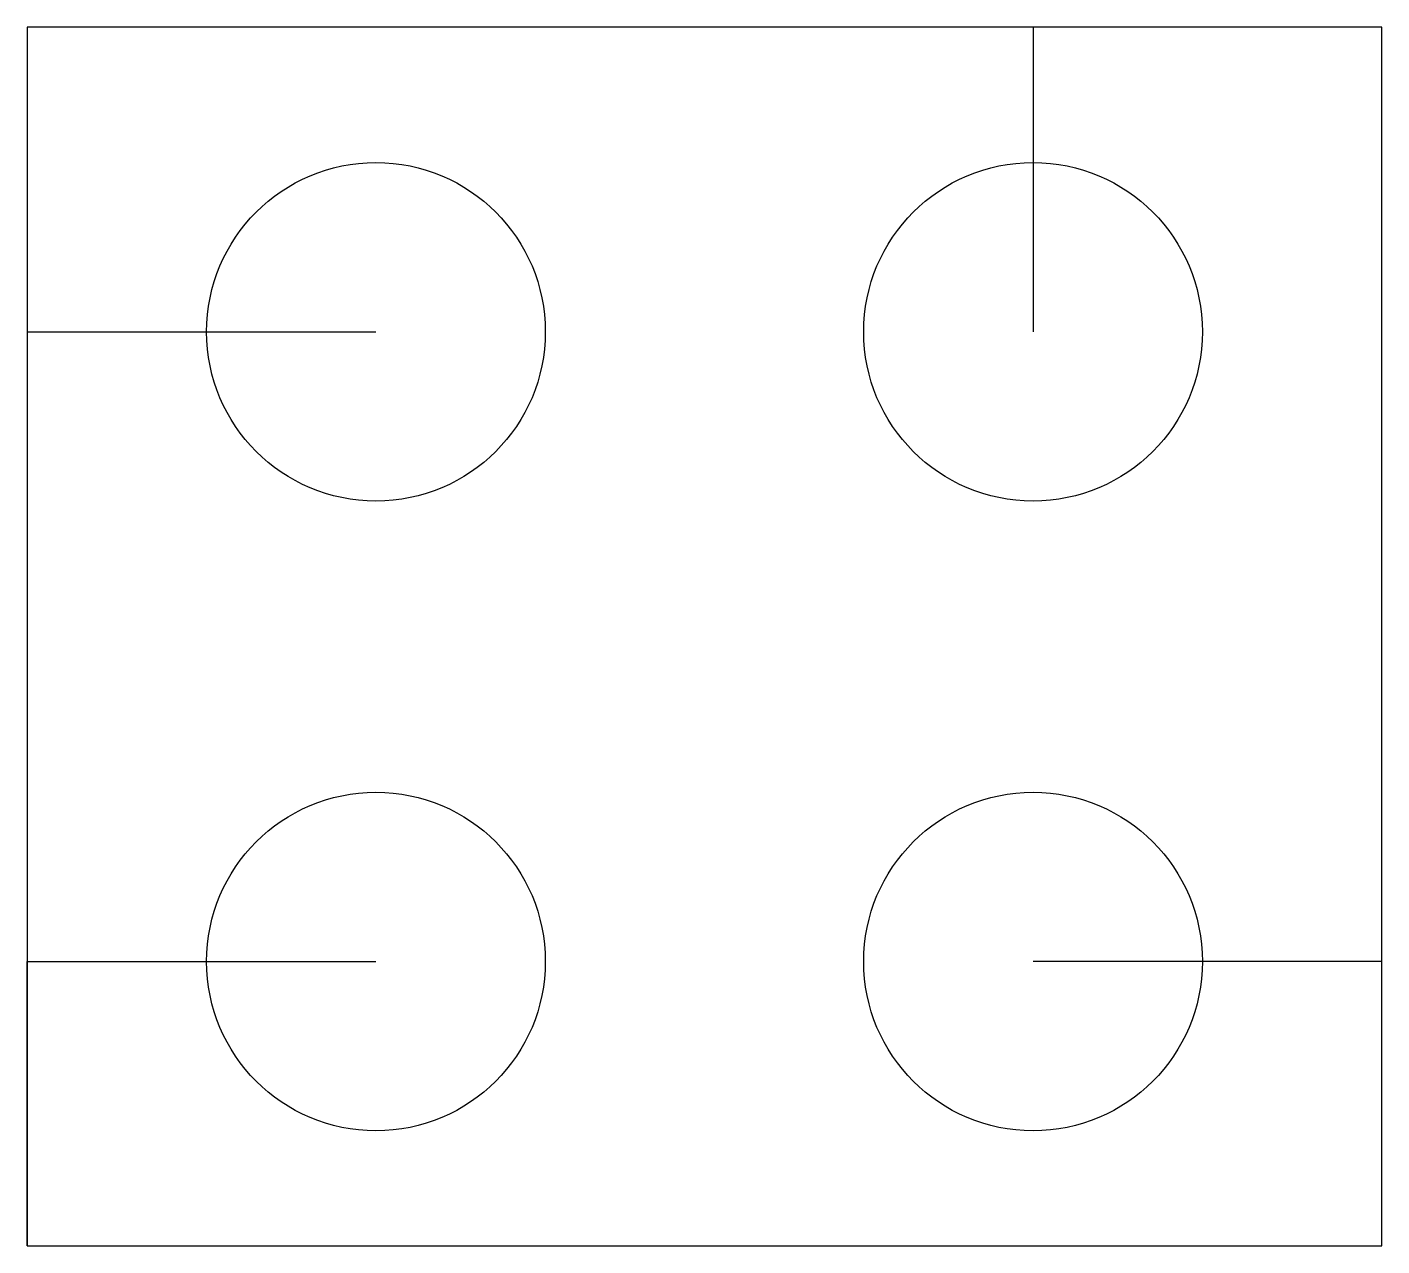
# Model space of a CAD drawing. Header units: millimetres. Extents: x 0 to 20, y 0 to 18.
import ezdxf

# ---------------------------------------------------------------- set-up
doc = ezdxf.new("R2010")
doc.units = ezdxf.units.MM
doc.layers.get('0').update_dxf_attribs({"linetype": 'CONTINUOUS'})

msp = doc.modelspace()

# ---------------------------------------------------------------- linework, layer by layer
for p, q in [((20, 18), (0, 18)), ((0, 18), (0, 0)), ((0, 18), (0, 13.5)), ((20, 18), (14.85, 18)), ((14.85, 18), (14.85, 13.5)), ((20, 0), (20, 18)), ((0, 13.5), (5.15, 13.5)), ((0, 0), (0, 4.2)), ((0, 4.2), (5.15, 4.2)), ((20, 4.2), (14.85, 4.2)), ((20, 0), (20, 4.2)), ((0, 0), (20, 0))]:
    msp.add_line(p, q)
for centre in [(5.15, 13.5), (14.85, 13.5), (5.15, 4.2), (14.85, 4.2)]:
    msp.add_circle(centre, 2.5)

doc.saveas('drawing.dxf')
